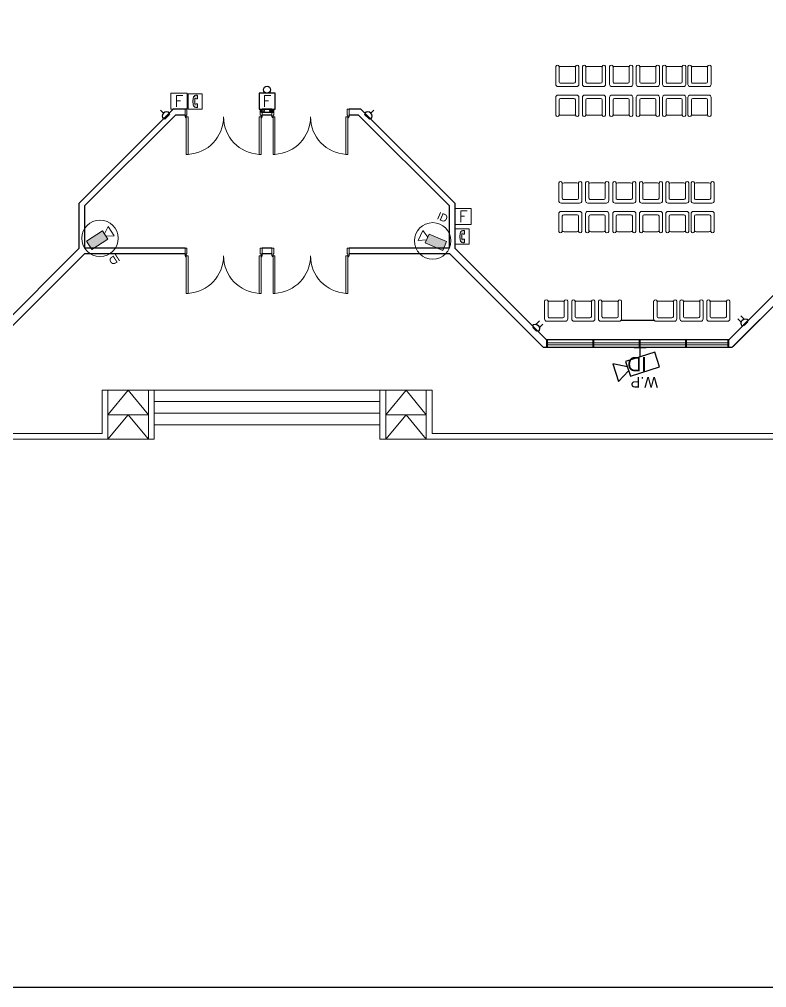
# Model space of a CAD drawing. Extents: x -15 to 148, y 313 to 399.
# Drawn here: x 25.38 to 44.74, y 312.72 to 337.8 of the extents above; entities that cross this region are included whole.
import ezdxf
from ezdxf.enums import TextEntityAlignment as Align

# ---------------------------------------------------------------- set-up
doc = ezdxf.new("R2010")
doc.units = 0
doc.header["$LTSCALE"] = 0.15
doc.layers.get('0').update_dxf_attribs({"color": 252})
for name, color, linetype in [('0 BDH', 252, 'Continuous'), ('0 CCTV', 252, 'Continuous'), ('0 fire alarm', 252, 'Continuous'), ('0 sockets', 252, 'Continuous'), ('bound', 252, 'Continuous'), ('C1', 252, 'Continuous'), ('CCTV', 4, 'Continuous'), ('E-SOCK', 2, 'Continuous')]:
    doc.layers.add(name, color=color, linetype=linetype)
for name, color, linetype, lineweight in [('anal', 252, 'Continuous', 20), ('DOOR', 252, 'Continuous', 20), ('E-LT-CKT-NM', 7, 'Continuous', 30), ('FUR', 252, 'Continuous', 9), ('T-CCTV', 7, 'Continuous', 0), ('T-FIRE-B', 4, 'Continuous', 0), ('T-TEXT', 2, 'Continuous', 0), ('wall', 252, 'Continuous', 30)]:
    doc.layers.add(name, color=color, linetype=linetype, lineweight=lineweight)
doc.styles.add('Arial_3', font='arial.ttf', dxfattribs={"height": 2.345885})
doc.styles.add('SDC-TEXT-ARB', font='sdc-arb.shx')
doc.styles.add('TEXT-NFP', font='simplex.shx')

# ---------------------------------------------------------------- blocks, each defined once
blk = doc.blocks.new('s')
at = {"layer": '0 BDH', "linetype": 'ByBlock'}
h = blk.add_hatch(dxfattribs=at)
h.set_pattern_fill('ANGLE', color=2)
h.set_pattern_definition([(0, (-147.759, -393.318), (0, 6.985), [5.08, -1.905]), (90, (-147.759, -393.318), (-6.985, 4e-16), [5.08, -1.905])])
h.paths.add_polyline_path([(0.073, 0.002, 1), (0.054, 0.002, 1)])
at = {"layer": '0 BDH', "color": 6, "linetype": 'ByBlock'}
blk.add_lwpolyline([(-0.089, 0.015), (0.089, 0.015), (0.089, -0.015), (-0.089, -0.015)], close=True, dxfattribs=at)
for centre in [(-0.064, 0.002), (0.064, 0.002)]:
    blk.add_circle(centre, 0.00918, dxfattribs=at)
blk = doc.blocks.new('*U177')
at = {"layer": 'E-SOCK'}
for p, q in [((-0.077, -0.021), (-0.077, 0.142)), ((0.077, -0.021), (0.077, 0.142)), ((-0.223, -0.149), (0.223, -0.149))]:
    blk.add_line(p, q, dxfattribs=at)
blk.add_arc((0, -0.149), 0.149, 0, 180, dxfattribs=at)
at = {"layer": '0 BDH', "color": 6, "linetype": 'ByBlock'}
blk.add_blockref('s', (-0.005, -0.163), dxfattribs=at)
blk = doc.blocks.new('D200')
at = {"layer": 'DOOR'}
for points in [[(0.03, 0.2), (0.03, 1.17), (0.08, 1.17), (0.08, 0.2)], [(1.97, 0.2), (1.97, 1.17), (1.92, 1.17), (1.92, 0.2)], [(0.03, 0.2), (0, 0.2), (0, 0), (0.05, 0), (0.05, 0.15), (0.03, 0.15)], [(1.97, 0.2), (2, 0.2), (2, 0), (1.95, 0), (1.95, 0.15), (1.97, 0.15)]]:
    blk.add_lwpolyline(points, close=True, dxfattribs=at)
for centre in [(0.02, 0.21), (1.98, 0.21)]:
    blk.add_circle(centre, 0.01, dxfattribs=at)
for centre, start, end in [((0.027, 0.2), 0, 87.0492), ((1.97, 0.2), 92.9508, 180)]:
    blk.add_arc(centre, 0.971, start, end, dxfattribs=at)
blk = doc.blocks.new('ARCH')
at = {"layer": 'anal'}
for p, q in [((39.041, 329.5), (39.041, 329.3)), ((39.066, 329.5), (39.066, 329.3)), ((39.066, 329.425), (40.237, 329.425)), ((39.066, 329.425), (40.237, 329.425)), ((39.066, 329.375), (40.237, 329.375)), ((39.066, 329.375), (40.237, 329.375)), ((40.241, 329.5), (40.241, 329.3)), ((40.266, 329.5), (40.266, 329.3)), ((40.266, 329.425), (41.437, 329.425)), ((40.266, 329.425), (41.437, 329.425)), ((40.266, 329.375), (41.437, 329.375)), ((40.266, 329.375), (41.437, 329.375)), ((41.441, 329.5), (41.441, 329.3)), ((41.466, 329.5), (41.466, 329.3)), ((41.466, 329.425), (42.637, 329.425)), ((41.466, 329.425), (42.637, 329.425)), ((41.466, 329.375), (42.637, 329.375)), ((41.466, 329.375), (42.637, 329.375)), ((42.641, 329.5), (42.641, 329.3)), ((42.666, 329.5), (42.666, 329.3)), ((42.666, 329.425), (43.734, 329.425)), ((42.666, 329.375), (43.734, 329.375)), ((43.734, 329.5), (43.734, 329.3)), ((43.759, 329.5), (43.759, 329.3)), ((36.075, 328.2), (27.525, 328.2)), ((27.525, 327.075), (27.525, 328.2)), ((27.675, 327.562), (28.2, 328.2)), ((27.675, 326.925), (27.675, 328.2)), ((28.2, 328.2), (28.725, 327.562)), ((28.725, 328.2), (28.725, 326.925)), ((28.875, 328.2), (28.875, 326.925)), ((34.725, 328.2), (34.725, 326.925)), ((34.875, 327.562), (35.4, 328.2)), ((34.875, 328.2), (34.875, 326.925)), ((35.4, 328.2), (35.925, 327.562)), ((35.925, 326.925), (35.925, 328.2)), ((36.075, 327.075), (36.075, 328.2)), ((34.725, 327.9), (28.875, 327.9)), ((27.675, 327.562), (28.725, 327.562)), ((28.2, 327.562), (27.675, 326.925)), ((28.2, 327.562), (28.725, 326.925)), ((34.725, 327.6), (28.875, 327.6)), ((34.875, 326.925), (35.4, 327.562)), ((34.875, 327.562), (35.925, 327.562)), ((35.4, 327.562), (35.925, 326.925)), ((27.525, 327.075), (5.475, 327.075)), ((34.725, 327.3), (28.875, 327.3)), ((58.125, 327.075), (36.075, 327.075)), ((28.875, 326.925), (5.325, 326.925)), ((28.725, 326.925), (27.675, 326.925)), ((28.875, 326.925), (28.725, 326.925)), ((58.275, 326.925), (34.725, 326.925)), ((34.875, 326.925), (34.725, 326.925)), ((35.925, 326.925), (34.875, 326.925))]:
    blk.add_line(p, q, dxfattribs=at)
at = {"layer": 'bound', "color": 2}
blk.add_lwpolyline([(91.902, 377.348), (94.426, 377.348), (94.426, 312.722), (-14.994, 312.722), (-14.994, 377.09), (94.639, 377.09)], dxfattribs=at)
at = {"layer": 'C1'}
blk.add_line((41.833, 330), (40.967, 330), dxfattribs=at)
at = {"layer": 'FUR'}
for p, q in [((39.278, 336.584), (39.278, 336.119)), ((39.368, 336.582), (39.368, 336.187)), ((39.743, 336.584), (39.413, 336.584)), ((39.788, 336.187), (39.788, 336.582)), ((39.878, 336.119), (39.878, 336.584)), ((39.97, 336.584), (39.97, 336.119)), ((40.06, 336.582), (40.06, 336.187)), ((40.435, 336.584), (40.105, 336.584)), ((40.48, 336.187), (40.48, 336.582)), ((40.57, 336.119), (40.57, 336.584)), ((40.674, 336.584), (40.674, 336.119)), ((40.764, 336.582), (40.764, 336.187)), ((41.139, 336.584), (40.809, 336.584)), ((41.184, 336.187), (41.184, 336.582)), ((41.274, 336.119), (41.274, 336.584)), ((41.365, 336.584), (41.365, 336.119)), ((41.455, 336.582), (41.455, 336.187)), ((41.83, 336.584), (41.5, 336.584)), ((41.875, 336.187), (41.875, 336.582)), ((41.965, 336.119), (41.965, 336.584)), ((42.047, 336.584), (42.047, 336.119)), ((42.137, 336.582), (42.137, 336.187)), ((42.512, 336.584), (42.182, 336.584)), ((42.557, 336.187), (42.557, 336.582)), ((42.647, 336.119), (42.647, 336.584)), ((42.703, 336.584), (42.703, 336.119)), ((42.793, 336.582), (42.793, 336.187)), ((43.168, 336.584), (42.838, 336.584)), ((43.213, 336.187), (43.213, 336.582)), ((43.303, 336.119), (43.303, 336.584)), ((39.405, 336.149), (39.75, 336.149)), ((40.097, 336.149), (40.442, 336.149)), ((40.801, 336.149), (41.146, 336.149)), ((41.493, 336.149), (41.838, 336.149)), ((42.174, 336.149), (42.519, 336.149)), ((42.83, 336.149), (43.175, 336.149)), ((39.338, 336.059), (39.818, 336.059)), ((39.338, 335.843), (39.818, 335.843)), ((40.03, 336.059), (40.51, 336.059)), ((40.03, 335.843), (40.51, 335.843)), ((40.734, 336.059), (41.214, 336.059)), ((40.734, 335.843), (41.214, 335.843)), ((41.425, 336.059), (41.905, 336.059)), ((41.425, 335.843), (41.905, 335.843)), ((42.107, 336.059), (42.587, 336.059)), ((42.107, 335.843), (42.587, 335.843)), ((42.763, 336.059), (43.243, 336.059)), ((42.763, 335.843), (43.243, 335.843)), ((39.278, 335.318), (39.278, 335.783)), ((39.368, 335.32), (39.368, 335.715)), ((39.405, 335.753), (39.75, 335.753)), ((39.788, 335.715), (39.788, 335.32)), ((39.878, 335.783), (39.878, 335.318)), ((39.97, 335.318), (39.97, 335.783)), ((40.06, 335.32), (40.06, 335.715)), ((40.097, 335.753), (40.442, 335.753)), ((40.48, 335.715), (40.48, 335.32)), ((40.57, 335.783), (40.57, 335.318)), ((40.674, 335.318), (40.674, 335.783)), ((40.764, 335.32), (40.764, 335.715)), ((40.801, 335.753), (41.146, 335.753)), ((41.184, 335.715), (41.184, 335.32)), ((41.274, 335.783), (41.274, 335.318)), ((41.365, 335.318), (41.365, 335.783)), ((41.455, 335.32), (41.455, 335.715)), ((41.493, 335.753), (41.838, 335.753)), ((41.875, 335.715), (41.875, 335.32)), ((41.965, 335.783), (41.965, 335.318)), ((42.047, 335.318), (42.047, 335.783)), ((42.137, 335.32), (42.137, 335.715)), ((42.174, 335.753), (42.519, 335.753)), ((42.557, 335.715), (42.557, 335.32)), ((42.647, 335.783), (42.647, 335.318)), ((42.703, 335.318), (42.703, 335.783)), ((42.793, 335.32), (42.793, 335.715)), ((42.83, 335.753), (43.175, 335.753)), ((43.213, 335.715), (43.213, 335.32)), ((43.303, 335.783), (43.303, 335.318)), ((39.743, 335.318), (39.413, 335.318)), ((40.435, 335.318), (40.105, 335.318)), ((41.139, 335.318), (40.809, 335.318)), ((41.83, 335.318), (41.5, 335.318)), ((42.512, 335.318), (42.182, 335.318)), ((43.168, 335.318), (42.838, 335.318)), ((39.358, 333.569), (39.358, 333.104)), ((39.448, 333.567), (39.448, 333.172)), ((39.823, 333.569), (39.493, 333.569)), ((39.868, 333.172), (39.868, 333.567)), ((39.958, 333.104), (39.958, 333.569)), ((40.05, 333.569), (40.05, 333.104)), ((40.14, 333.567), (40.14, 333.172)), ((40.515, 333.569), (40.185, 333.569)), ((40.56, 333.172), (40.56, 333.567)), ((40.65, 333.104), (40.65, 333.569)), ((40.754, 333.569), (40.754, 333.104)), ((40.844, 333.567), (40.844, 333.172)), ((41.219, 333.569), (40.889, 333.569)), ((41.264, 333.172), (41.264, 333.567)), ((41.354, 333.104), (41.354, 333.569)), ((41.446, 333.569), (41.446, 333.104)), ((41.536, 333.567), (41.536, 333.172)), ((41.911, 333.569), (41.581, 333.569)), ((41.956, 333.172), (41.956, 333.567)), ((42.046, 333.104), (42.046, 333.569)), ((42.128, 333.569), (42.128, 333.104)), ((42.218, 333.567), (42.218, 333.172)), ((42.593, 333.569), (42.263, 333.569)), ((42.638, 333.172), (42.638, 333.567)), ((42.728, 333.104), (42.728, 333.569)), ((42.783, 333.569), (42.783, 333.104)), ((42.873, 333.567), (42.873, 333.172)), ((43.248, 333.569), (42.918, 333.569)), ((43.293, 333.172), (43.293, 333.567)), ((43.383, 333.104), (43.383, 333.569)), ((39.486, 333.134), (39.831, 333.134)), ((40.178, 333.134), (40.523, 333.134)), ((40.882, 333.134), (41.227, 333.134)), ((41.573, 333.134), (41.918, 333.134)), ((42.255, 333.134), (42.6, 333.134)), ((42.911, 333.134), (43.256, 333.134)), ((39.418, 333.044), (39.898, 333.044)), ((39.418, 332.828), (39.898, 332.828)), ((40.11, 333.044), (40.59, 333.044)), ((40.11, 332.828), (40.59, 332.828)), ((40.814, 333.044), (41.294, 333.044)), ((40.814, 332.828), (41.294, 332.828)), ((41.506, 333.044), (41.986, 333.044)), ((41.506, 332.828), (41.986, 332.828)), ((42.188, 333.044), (42.668, 333.044)), ((42.188, 332.828), (42.668, 332.828)), ((42.843, 333.044), (43.323, 333.044)), ((42.843, 332.828), (43.323, 332.828)), ((39.358, 332.303), (39.358, 332.768)), ((39.448, 332.305), (39.448, 332.701)), ((39.486, 332.738), (39.831, 332.738)), ((39.868, 332.701), (39.868, 332.305)), ((39.958, 332.768), (39.958, 332.303)), ((40.05, 332.303), (40.05, 332.768)), ((40.14, 332.305), (40.14, 332.701)), ((40.178, 332.738), (40.523, 332.738)), ((40.56, 332.701), (40.56, 332.305)), ((40.65, 332.768), (40.65, 332.303)), ((40.754, 332.303), (40.754, 332.768)), ((40.844, 332.305), (40.844, 332.701)), ((40.882, 332.738), (41.227, 332.738)), ((41.264, 332.701), (41.264, 332.305)), ((41.354, 332.768), (41.354, 332.303)), ((41.446, 332.303), (41.446, 332.768)), ((41.536, 332.305), (41.536, 332.701)), ((41.573, 332.738), (41.918, 332.738)), ((41.956, 332.701), (41.956, 332.305)), ((42.046, 332.768), (42.046, 332.303)), ((42.128, 332.303), (42.128, 332.768)), ((42.218, 332.305), (42.218, 332.701)), ((42.255, 332.738), (42.6, 332.738)), ((42.638, 332.701), (42.638, 332.305)), ((42.728, 332.768), (42.728, 332.303)), ((42.783, 332.303), (42.783, 332.768)), ((42.873, 332.305), (42.873, 332.701)), ((42.911, 332.738), (43.256, 332.738)), ((43.293, 332.701), (43.293, 332.305)), ((43.383, 332.768), (43.383, 332.303)), ((39.823, 332.303), (39.493, 332.303)), ((40.515, 332.303), (40.185, 332.303)), ((41.219, 332.303), (40.889, 332.303)), ((41.911, 332.303), (41.581, 332.303)), ((42.593, 332.303), (42.263, 332.303)), ((43.248, 332.303), (42.918, 332.303)), ((38.989, 330.042), (38.989, 330.507)), ((39.079, 330.11), (39.079, 330.505)), ((39.124, 330.507), (39.454, 330.507)), ((39.499, 330.505), (39.499, 330.11)), ((39.589, 330.507), (39.589, 330.042)), ((39.693, 330.042), (39.693, 330.507)), ((39.783, 330.11), (39.783, 330.505)), ((39.828, 330.507), (40.158, 330.507)), ((40.203, 330.505), (40.203, 330.11)), ((40.293, 330.507), (40.293, 330.042)), ((40.385, 330.042), (40.385, 330.507)), ((40.475, 330.11), (40.475, 330.505)), ((40.52, 330.507), (40.85, 330.507)), ((40.895, 330.505), (40.895, 330.11)), ((40.985, 330.507), (40.985, 330.042)), ((41.815, 330.042), (41.815, 330.507)), ((41.905, 330.11), (41.905, 330.505)), ((41.95, 330.507), (42.28, 330.507)), ((42.325, 330.505), (42.325, 330.11)), ((42.415, 330.507), (42.415, 330.042)), ((42.497, 330.042), (42.497, 330.507)), ((42.587, 330.11), (42.587, 330.505)), ((42.632, 330.507), (42.962, 330.507)), ((43.007, 330.505), (43.007, 330.11)), ((43.097, 330.507), (43.097, 330.042)), ((43.189, 330.042), (43.189, 330.507)), ((43.279, 330.11), (43.279, 330.505)), ((43.324, 330.507), (43.654, 330.507)), ((43.699, 330.505), (43.699, 330.11)), ((43.789, 330.507), (43.789, 330.042)), ((39.461, 330.072), (39.116, 330.072)), ((40.165, 330.072), (39.82, 330.072)), ((40.857, 330.072), (40.512, 330.072)), ((42.288, 330.072), (41.943, 330.072)), ((42.97, 330.072), (42.625, 330.072)), ((43.661, 330.072), (43.316, 330.072)), ((39.529, 329.982), (39.049, 329.982)), ((40.233, 329.982), (39.753, 329.982)), ((40.925, 329.982), (40.445, 329.982)), ((42.355, 329.982), (41.875, 329.982)), ((43.037, 329.982), (42.557, 329.982)), ((43.729, 329.982), (43.249, 329.982))]:
    blk.add_line(p, q, dxfattribs=at)
for centre, major_axis, start_param, end_param in [((39.322, 336.567), (-0.0339, 0.0339), 4.256093, 6.69338), ((39.413, 336.524), (-0.0424, 0.0424), -0.785398, 0.062664), ((39.743, 336.524), (0.0424, 0.0424), 6.220521, 7.068583), ((39.833, 336.567), (0.0339, 0.0339), 5.87299, 8.310278), ((40.014, 336.567), (-0.0339, 0.0339), 4.256093, 6.69338), ((40.105, 336.524), (-0.0424, 0.0424), -0.785398, 0.062664), ((40.435, 336.524), (0.0424, 0.0424), 6.220521, 7.068583), ((40.525, 336.567), (0.0339, 0.0339), 5.87299, 8.310278), ((40.718, 336.567), (-0.0339, 0.0339), 4.256093, 6.69338), ((40.809, 336.524), (-0.0424, 0.0424), -0.785398, 0.062664), ((41.139, 336.524), (0.0424, 0.0424), 6.220521, 7.068583), ((41.229, 336.567), (0.0339, 0.0339), 5.87299, 8.310278), ((41.41, 336.567), (-0.0339, 0.0339), 4.256093, 6.69338), ((41.5, 336.524), (-0.0424, 0.0424), -0.785398, 0.062664), ((41.83, 336.524), (0.0424, 0.0424), 6.220521, 7.068583), ((41.921, 336.567), (0.0339, 0.0339), 5.87299, 8.310278), ((42.092, 336.567), (-0.0339, 0.0339), 4.256093, 6.69338), ((42.182, 336.524), (-0.0424, 0.0424), -0.785398, 0.062664), ((42.512, 336.524), (0.0424, 0.0424), 6.220521, 7.068583), ((42.602, 336.567), (0.0339, 0.0339), 5.87299, 8.310278), ((42.747, 336.567), (-0.0339, 0.0339), 4.256093, 6.69338), ((42.838, 336.524), (-0.0424, 0.0424), -0.785398, 0.062664), ((43.168, 336.524), (0.0424, 0.0424), 6.220521, 7.068583), ((43.258, 336.567), (0.0339, 0.0339), 5.87299, 8.310278), ((39.338, 336.119), (-0.0424, 0.0424), 0.785398, 2.356194), ((39.405, 336.187), (0.0265, 0.0265), 2.356194, 3.926991), ((39.75, 336.187), (0.0265, 0.0265), 3.926991, 5.497787), ((39.818, 336.119), (0.0424, 0.0424), 3.926991, 5.497787), ((40.03, 336.119), (-0.0424, 0.0424), 0.785398, 2.356194), ((40.097, 336.187), (0.0265, 0.0265), 2.356194, 3.926991), ((40.442, 336.187), (0.0265, 0.0265), 3.926991, 5.497787), ((40.51, 336.119), (0.0424, 0.0424), 3.926991, 5.497787), ((40.734, 336.119), (-0.0424, 0.0424), 0.785398, 2.356194), ((40.801, 336.187), (0.0265, 0.0265), 2.356194, 3.926991), ((41.146, 336.187), (0.0265, 0.0265), 3.926991, 5.497787), ((41.214, 336.119), (0.0424, 0.0424), 3.926991, 5.497787), ((41.425, 336.119), (-0.0424, 0.0424), 0.785398, 2.356194), ((41.493, 336.187), (0.0265, 0.0265), 2.356194, 3.926991), ((41.838, 336.187), (0.0265, 0.0265), 3.926991, 5.497787), ((41.905, 336.119), (0.0424, 0.0424), 3.926991, 5.497787), ((42.107, 336.119), (-0.0424, 0.0424), 0.785398, 2.356194), ((42.174, 336.187), (0.0265, 0.0265), 2.356194, 3.926991), ((42.519, 336.187), (0.0265, 0.0265), 3.926991, 5.497787), ((42.587, 336.119), (0.0424, 0.0424), 3.926991, 5.497787), ((42.763, 336.119), (-0.0424, 0.0424), 0.785398, 2.356194), ((42.83, 336.187), (0.0265, 0.0265), 2.356194, 3.926991), ((43.175, 336.187), (0.0265, 0.0265), 3.926991, 5.497787), ((43.243, 336.119), (0.0424, 0.0424), 3.926991, 5.497787), ((39.403, 333.552), (-0.0339, 0.0339), 4.256093, 6.69338), ((39.914, 333.552), (0.0339, 0.0339), 5.87299, 8.310278), ((40.095, 333.552), (-0.0339, 0.0339), 4.256093, 6.69338), ((40.606, 333.552), (0.0339, 0.0339), 5.87299, 8.310278), ((40.799, 333.552), (-0.0339, 0.0339), 4.256093, 6.69338), ((41.309, 333.552), (0.0339, 0.0339), 5.87299, 8.310278), ((41.491, 333.552), (-0.0339, 0.0339), 4.256093, 6.69338), ((42.001, 333.552), (0.0339, 0.0339), 5.87299, 8.310278), ((42.172, 333.552), (-0.0339, 0.0339), 4.256093, 6.69338), ((42.683, 333.552), (0.0339, 0.0339), 5.87299, 8.310278), ((42.828, 333.552), (-0.0339, 0.0339), 4.256093, 6.69338), ((43.339, 333.552), (0.0339, 0.0339), 5.87299, 8.310278), ((39.493, 333.509), (-0.0424, 0.0424), -0.785398, 0.062664), ((39.823, 333.509), (0.0424, 0.0424), 6.220521, 7.068583), ((40.185, 333.509), (-0.0424, 0.0424), -0.785398, 0.062664), ((40.515, 333.509), (0.0424, 0.0424), 6.220521, 7.068583), ((40.889, 333.509), (-0.0424, 0.0424), -0.785398, 0.062664), ((41.219, 333.509), (0.0424, 0.0424), 6.220521, 7.068583), ((41.581, 333.509), (-0.0424, 0.0424), -0.785398, 0.062664), ((41.911, 333.509), (0.0424, 0.0424), 6.220521, 7.068583), ((42.263, 333.509), (-0.0424, 0.0424), -0.785398, 0.062664), ((42.593, 333.509), (0.0424, 0.0424), 6.220521, 7.068583), ((42.918, 333.509), (-0.0424, 0.0424), -0.785398, 0.062664), ((43.248, 333.509), (0.0424, 0.0424), 6.220521, 7.068583), ((39.418, 333.104), (-0.0424, 0.0424), 0.785398, 2.356194), ((39.486, 333.172), (0.0265, 0.0265), 2.356194, 3.926991), ((39.831, 333.172), (0.0265, 0.0265), 3.926991, 5.497787), ((39.898, 333.104), (0.0424, 0.0424), 3.926991, 5.497787), ((40.11, 333.104), (-0.0424, 0.0424), 0.785398, 2.356194), ((40.178, 333.172), (0.0265, 0.0265), 2.356194, 3.926991), ((40.523, 333.172), (0.0265, 0.0265), 3.926991, 5.497787), ((40.59, 333.104), (0.0424, 0.0424), 3.926991, 5.497787), ((40.814, 333.104), (-0.0424, 0.0424), 0.785398, 2.356194), ((40.882, 333.172), (0.0265, 0.0265), 2.356194, 3.926991), ((41.227, 333.172), (0.0265, 0.0265), 3.926991, 5.497787), ((41.294, 333.104), (0.0424, 0.0424), 3.926991, 5.497787), ((41.506, 333.104), (-0.0424, 0.0424), 0.785398, 2.356194), ((41.573, 333.172), (0.0265, 0.0265), 2.356194, 3.926991), ((41.918, 333.172), (0.0265, 0.0265), 3.926991, 5.497787), ((41.986, 333.104), (0.0424, 0.0424), 3.926991, 5.497787), ((42.188, 333.104), (-0.0424, 0.0424), 0.785398, 2.356194), ((42.255, 333.172), (0.0265, 0.0265), 2.356194, 3.926991), ((42.6, 333.172), (0.0265, 0.0265), 3.926991, 5.497787), ((42.668, 333.104), (0.0424, 0.0424), 3.926991, 5.497787), ((42.843, 333.104), (-0.0424, 0.0424), 0.785398, 2.356194), ((42.911, 333.172), (0.0265, 0.0265), 2.356194, 3.926991), ((43.256, 333.172), (0.0265, 0.0265), 3.926991, 5.497787), ((43.323, 333.104), (0.0424, 0.0424), 3.926991, 5.497787)]:
    blk.add_ellipse(centre, major_axis=major_axis, ratio=1, start_param=start_param, end_param=end_param, dxfattribs=at)
at = {"layer": 'FUR', "extrusion": (0, 0, -1)}
for centre, major_axis, start_param, end_param in [((39.338, 335.783), (0.0424, 0.0424), 3.926991, 5.497787), ((39.818, 335.783), (-0.0424, 0.0424), 0.785398, 2.356194), ((40.03, 335.783), (0.0424, 0.0424), 3.926991, 5.497787), ((40.51, 335.783), (-0.0424, 0.0424), 0.785398, 2.356194), ((40.734, 335.783), (0.0424, 0.0424), 3.926991, 5.497787), ((41.214, 335.783), (-0.0424, 0.0424), 0.785398, 2.356194), ((41.425, 335.783), (0.0424, 0.0424), 3.926991, 5.497787), ((41.905, 335.783), (-0.0424, 0.0424), 0.785398, 2.356194), ((42.107, 335.783), (0.0424, 0.0424), 3.926991, 5.497787), ((42.587, 335.783), (-0.0424, 0.0424), 0.785398, 2.356194), ((42.763, 335.783), (0.0424, 0.0424), 3.926991, 5.497787), ((43.243, 335.783), (-0.0424, 0.0424), 0.785398, 2.356194), ((39.405, 335.715), (0.0265, 0.0265), 3.926991, 5.497787), ((39.75, 335.715), (0.0265, 0.0265), -0.785398, 0.785398), ((40.097, 335.715), (0.0265, 0.0265), 3.926991, 5.497787), ((40.442, 335.715), (0.0265, 0.0265), -0.785398, 0.785398), ((40.801, 335.715), (0.0265, 0.0265), 3.926991, 5.497787), ((41.146, 335.715), (0.0265, 0.0265), -0.785398, 0.785398), ((41.493, 335.715), (0.0265, 0.0265), 3.926991, 5.497787), ((41.838, 335.715), (0.0265, 0.0265), -0.785398, 0.785398), ((42.174, 335.715), (0.0265, 0.0265), 3.926991, 5.497787), ((42.519, 335.715), (0.0265, 0.0265), -0.785398, 0.785398), ((42.83, 335.715), (0.0265, 0.0265), 3.926991, 5.497787), ((43.175, 335.715), (0.0265, 0.0265), -0.785398, 0.785398), ((39.413, 335.378), (0.0424, 0.0424), 2.356194, 3.204257), ((39.743, 335.378), (-0.0424, 0.0424), 3.078929, 3.926991), ((40.105, 335.378), (0.0424, 0.0424), 2.356194, 3.204257), ((40.435, 335.378), (-0.0424, 0.0424), 3.078929, 3.926991), ((40.809, 335.378), (0.0424, 0.0424), 2.356194, 3.204257), ((41.139, 335.378), (-0.0424, 0.0424), 3.078929, 3.926991), ((41.5, 335.378), (0.0424, 0.0424), 2.356194, 3.204257), ((41.83, 335.378), (-0.0424, 0.0424), 3.078929, 3.926991), ((42.182, 335.378), (0.0424, 0.0424), 2.356194, 3.204257), ((42.512, 335.378), (-0.0424, 0.0424), 3.078929, 3.926991), ((42.838, 335.378), (0.0424, 0.0424), 2.356194, 3.204257), ((43.168, 335.378), (-0.0424, 0.0424), 3.078929, 3.926991), ((39.322, 335.335), (0.0339, 0.0339), 1.1145, 3.551788), ((39.833, 335.335), (-0.0339, 0.0339), 2.731397, 5.168685), ((40.014, 335.335), (0.0339, 0.0339), 1.1145, 3.551788), ((40.525, 335.335), (-0.0339, 0.0339), 2.731397, 5.168685), ((40.718, 335.335), (0.0339, 0.0339), 1.1145, 3.551788), ((41.229, 335.335), (-0.0339, 0.0339), 2.731397, 5.168685), ((41.41, 335.335), (0.0339, 0.0339), 1.1145, 3.551788), ((41.921, 335.335), (-0.0339, 0.0339), 2.731397, 5.168685), ((42.092, 335.335), (0.0339, 0.0339), 1.1145, 3.551788), ((42.602, 335.335), (-0.0339, 0.0339), 2.731397, 5.168685), ((42.747, 335.335), (0.0339, 0.0339), 1.1145, 3.551788), ((43.258, 335.335), (-0.0339, 0.0339), 2.731397, 5.168685), ((39.418, 332.768), (0.0424, 0.0424), 3.926991, 5.497787), ((39.898, 332.768), (-0.0424, 0.0424), 0.785398, 2.356194), ((40.11, 332.768), (0.0424, 0.0424), 3.926991, 5.497787), ((40.59, 332.768), (-0.0424, 0.0424), 0.785398, 2.356194), ((40.814, 332.768), (0.0424, 0.0424), 3.926991, 5.497787), ((41.294, 332.768), (-0.0424, 0.0424), 0.785398, 2.356194), ((41.506, 332.768), (0.0424, 0.0424), 3.926991, 5.497787), ((41.986, 332.768), (-0.0424, 0.0424), 0.785398, 2.356194), ((42.188, 332.768), (0.0424, 0.0424), 3.926991, 5.497787), ((42.668, 332.768), (-0.0424, 0.0424), 0.785398, 2.356194), ((42.843, 332.768), (0.0424, 0.0424), 3.926991, 5.497787), ((43.323, 332.768), (-0.0424, 0.0424), 0.785398, 2.356194), ((39.486, 332.701), (0.0265, 0.0265), 3.926991, 5.497787), ((39.831, 332.701), (0.0265, 0.0265), -0.785398, 0.785398), ((40.178, 332.701), (0.0265, 0.0265), 3.926991, 5.497787), ((40.523, 332.701), (0.0265, 0.0265), -0.785398, 0.785398), ((40.882, 332.701), (0.0265, 0.0265), 3.926991, 5.497787), ((41.227, 332.701), (0.0265, 0.0265), -0.785398, 0.785398), ((41.573, 332.701), (0.0265, 0.0265), 3.926991, 5.497787), ((41.918, 332.701), (0.0265, 0.0265), -0.785398, 0.785398), ((42.255, 332.701), (0.0265, 0.0265), 3.926991, 5.497787), ((42.6, 332.701), (0.0265, 0.0265), -0.785398, 0.785398), ((42.911, 332.701), (0.0265, 0.0265), 3.926991, 5.497787), ((43.256, 332.701), (0.0265, 0.0265), -0.785398, 0.785398), ((39.493, 332.363), (0.0424, 0.0424), 2.356194, 3.204257), ((39.823, 332.363), (-0.0424, 0.0424), 3.078929, 3.926991), ((40.185, 332.363), (0.0424, 0.0424), 2.356194, 3.204257), ((40.515, 332.363), (-0.0424, 0.0424), 3.078929, 3.926991), ((40.889, 332.363), (0.0424, 0.0424), 2.356194, 3.204257), ((41.219, 332.363), (-0.0424, 0.0424), 3.078929, 3.926991), ((41.581, 332.363), (0.0424, 0.0424), 2.356194, 3.204257), ((41.911, 332.363), (-0.0424, 0.0424), 3.078929, 3.926991), ((42.263, 332.363), (0.0424, 0.0424), 2.356194, 3.204257), ((42.593, 332.363), (-0.0424, 0.0424), 3.078929, 3.926991), ((42.918, 332.363), (0.0424, 0.0424), 2.356194, 3.204257), ((43.248, 332.363), (-0.0424, 0.0424), 3.078929, 3.926991), ((39.403, 332.321), (0.0339, 0.0339), 1.1145, 3.551788), ((39.914, 332.321), (-0.0339, 0.0339), 2.731397, 5.168685), ((40.095, 332.321), (0.0339, 0.0339), 1.1145, 3.551788), ((40.606, 332.321), (-0.0339, 0.0339), 2.731397, 5.168685), ((40.799, 332.321), (0.0339, 0.0339), 1.1145, 3.551788), ((41.309, 332.321), (-0.0339, 0.0339), 2.731397, 5.168685), ((41.491, 332.321), (0.0339, 0.0339), 1.1145, 3.551788), ((42.001, 332.321), (-0.0339, 0.0339), 2.731397, 5.168685), ((42.172, 332.321), (0.0339, 0.0339), 1.1145, 3.551788), ((42.683, 332.321), (-0.0339, 0.0339), 2.731397, 5.168685), ((42.828, 332.321), (0.0339, 0.0339), 1.1145, 3.551788), ((43.339, 332.321), (-0.0339, 0.0339), 2.731397, 5.168685), ((39.034, 330.49), (-0.0339, 0.0339), 5.87299, 8.310278), ((39.124, 330.447), (-0.0424, 0.0424), 6.220521, 7.068583), ((39.454, 330.447), (0.0424, 0.0424), -0.785398, 0.062664), ((39.544, 330.49), (0.0339, 0.0339), 4.256093, 6.69338), ((39.737, 330.49), (-0.0339, 0.0339), 5.87299, 8.310278), ((39.828, 330.447), (-0.0424, 0.0424), 6.220521, 7.068583), ((40.158, 330.447), (0.0424, 0.0424), -0.785398, 0.062664), ((40.248, 330.49), (0.0339, 0.0339), 4.256093, 6.69338), ((40.429, 330.49), (-0.0339, 0.0339), 5.87299, 8.310278), ((40.52, 330.447), (-0.0424, 0.0424), 6.220521, 7.068583), ((40.85, 330.447), (0.0424, 0.0424), -0.785398, 0.062664), ((40.94, 330.49), (0.0339, 0.0339), 4.256093, 6.69338), ((41.86, 330.49), (-0.0339, 0.0339), 5.87299, 8.310278), ((41.95, 330.447), (-0.0424, 0.0424), 6.220521, 7.068583), ((42.28, 330.447), (0.0424, 0.0424), -0.785398, 0.062664), ((42.371, 330.49), (0.0339, 0.0339), 4.256093, 6.69338), ((42.542, 330.49), (-0.0339, 0.0339), 5.87299, 8.310278), ((42.632, 330.447), (-0.0424, 0.0424), 6.220521, 7.068583), ((42.962, 330.447), (0.0424, 0.0424), -0.785398, 0.062664), ((43.052, 330.49), (0.0339, 0.0339), 4.256093, 6.69338), ((43.234, 330.49), (-0.0339, 0.0339), 5.87299, 8.310278), ((43.324, 330.447), (-0.0424, 0.0424), 6.220521, 7.068583), ((43.654, 330.447), (0.0424, 0.0424), -0.785398, 0.062664), ((43.744, 330.49), (0.0339, 0.0339), 4.256093, 6.69338), ((39.116, 330.11), (0.0265, 0.0265), 2.356194, 3.926991), ((39.461, 330.11), (0.0265, 0.0265), 0.785398, 2.356194), ((39.82, 330.11), (0.0265, 0.0265), 2.356194, 3.926991), ((40.165, 330.11), (0.0265, 0.0265), 0.785398, 2.356194), ((40.512, 330.11), (0.0265, 0.0265), 2.356194, 3.926991), ((40.857, 330.11), (0.0265, 0.0265), 0.785398, 2.356194), ((41.943, 330.11), (0.0265, 0.0265), 2.356194, 3.926991), ((42.288, 330.11), (0.0265, 0.0265), 0.785398, 2.356194), ((42.625, 330.11), (0.0265, 0.0265), 2.356194, 3.926991), ((42.97, 330.11), (0.0265, 0.0265), 0.785398, 2.356194), ((43.316, 330.11), (0.0265, 0.0265), 2.356194, 3.926991), ((43.661, 330.11), (0.0265, 0.0265), 0.785398, 2.356194), ((39.049, 330.042), (-0.0424, 0.0424), 3.926991, 5.497787), ((39.529, 330.042), (0.0424, 0.0424), 0.785398, 2.356194), ((39.753, 330.042), (-0.0424, 0.0424), 3.926991, 5.497787), ((40.233, 330.042), (0.0424, 0.0424), 0.785398, 2.356194), ((40.445, 330.042), (-0.0424, 0.0424), 3.926991, 5.497787), ((40.925, 330.042), (0.0424, 0.0424), 0.785398, 2.356194), ((41.875, 330.042), (-0.0424, 0.0424), 3.926991, 5.497787), ((42.355, 330.042), (0.0424, 0.0424), 0.785398, 2.356194), ((42.557, 330.042), (-0.0424, 0.0424), 3.926991, 5.497787), ((43.037, 330.042), (0.0424, 0.0424), 0.785398, 2.356194), ((43.249, 330.042), (-0.0424, 0.0424), 3.926991, 5.497787), ((43.729, 330.042), (0.0424, 0.0424), 0.785398, 2.356194)]:
    blk.add_ellipse(centre, major_axis=major_axis, ratio=1, start_param=start_param, end_param=end_param, dxfattribs=at)
at = {"layer": 'wall'}
for p, q in [((29.369, 335.475), (26.925, 333.031)), ((29.725, 335.475), (29.369, 335.475)), ((31.925, 335.475), (31.675, 335.475)), ((34.231, 335.475), (33.925, 335.475)), ((36.675, 333.031), (34.231, 335.475)), ((29.431, 335.325), (27.075, 332.969)), ((29.675, 335.325), (29.431, 335.325)), ((31.925, 335.325), (31.675, 335.325)), ((34.169, 335.325), (33.925, 335.325)), ((36.525, 332.969), (34.169, 335.325)), ((26.925, 333.031), (26.925, 331.866)), ((27.075, 332.969), (27.075, 331.875)), ((36.525, 331.875), (36.525, 332.969)), ((36.675, 331.866), (36.675, 333.031)), ((26.925, 331.866), (24.559, 329.5)), ((29.675, 331.875), (27.075, 331.875)), ((31.925, 331.875), (31.675, 331.875)), ((36.525, 331.875), (33.925, 331.875)), ((39.041, 329.5), (36.675, 331.866)), ((46.125, 331.866), (43.759, 329.5)), ((27.071, 331.729), (24.641, 329.3)), ((29.675, 331.725), (27.075, 331.725)), ((31.925, 331.725), (31.675, 331.725)), ((36.534, 331.725), (33.925, 331.725)), ((38.959, 329.3), (36.534, 331.725)), ((46, 331.741), (43.759, 329.5)), ((46.2, 331.659), (43.871, 329.329)), ((46, 331.459), (43.841, 329.3)), ((43.759, 329.5), (39.041, 329.5)), ((43.759, 329.5), (39.041, 329.5)), ((43.841, 329.3), (38.959, 329.3))]:
    blk.add_line(p, q, dxfattribs=at)
at = {"layer": 'DOOR', "xscale": -1, "rotation": 180}
for p in [(29.675, 335.475), (29.675, 331.875)]:
    blk.add_blockref('D200', p, dxfattribs=at)
at = {"layer": 'DOOR', "rotation": 180}
for p in [(33.925, 335.475), (33.925, 331.875)]:
    blk.add_blockref('D200', p, dxfattribs=at)
blk = doc.blocks.new('*U165')
at = {"linetype": 'ByBlock'}
h = blk.add_hatch(dxfattribs=at)
h.set_pattern_fill('ANGLE', color=2)
h.set_pattern_definition([(0, (-301.6926, 2.516), (0, 6.985), [5.08, -1.905]), (90, (-301.6926, 2.516), (-6.985, 4e-16), [5.08, -1.905])])
h.paths.add_polyline_path([(87, -25, 1), (127, -25, 1)])
at = {"color": 6, "linetype": 'ByBlock'}
blk.add_lwpolyline([(-154, 0), (164, 0), (164, -52), (-154, -52)], close=True, dxfattribs=at)
for centre in [(-107, -25), (107, -25)]:
    blk.add_circle(centre, 20.1, dxfattribs=at)
at = {"layer": 'E-SOCK'}
for p, q in [((-300, 0), (300, 0)), ((0, 200), (0, 395))]:
    blk.add_line(p, q, dxfattribs=at)
blk.add_arc((0, 0), 200, 0, 180, dxfattribs=at)
blk = doc.blocks.new('f4')
at = {"layer": 'CCTV'}
for p, q in [((94306, 51895), (94306, 51688)), ((94444, 51688), (94167, 51688))]:
    blk.add_line(p, q, dxfattribs=at)
at = {"layer": 'CCTV', "flags": 128}
blk.add_lwpolyline([(94528, 52333), (93870, 52123), (93977, 51790), (94634, 52000)], close=True, dxfattribs=at)
blk.add_lwpolyline([(94595, 52123), (94921, 52055), (94794, 52454), (94567, 52210)], dxfattribs=at)
at = {"layer": 'CCTV', "color": 7, "lineweight": 15, "insert": (93904, 52590), "char_height": 234.6, "width": 738.13, "attachment_point": 1, "line_spacing_factor": 0.941778, "style": 'Arial_3'}
blk.add_mtext('W.P', dxfattribs=at)
at = {"layer": 'E-LT-CKT-NM', "style": 'SDC-TEXT-ARB'}
blk.add_attdef('ID', (94159, 51899), '', height=326, dxfattribs=at)
blk = doc.blocks.new('AS')
at = {"layer": 'E-LT-CKT-NM', "xscale": 0.001146844099872414, "yscale": 0.001146844099872414, "zscale": 0.001146844099872414}
blk.add_blockref('f4', (-108.154, -59.278), dxfattribs=at).add_auto_attribs({'ID': 'ID'})
blk = doc.blocks.new('LEGEND_dwg_CCTV DOME-1155345-TELECOMMUNICATION LEGEND_ GENERAL NOTES _SYMBOLS _ ABBREVIATIONS')
at = {"layer": 'T-CCTV'}
blk.add_hatch(color=256, dxfattribs=at).paths.add_polyline_path([(255, -95), (-120, -95), (-120, 95), (255, 95)], flags=0)
at = {"layer": 'T-CCTV', "flags": 128}
for points in [[(-120, 28), (-262, 108), (-262, -108), (-120, -28)], [(255, -95), (255, 95), (-120, 95), (-120, -95), (255, -95)]]:
    blk.add_lwpolyline(points, dxfattribs=at)
at = {"layer": 'T-CCTV'}
blk.add_circle((0, 0), 358, dxfattribs=at)
blk = doc.blocks.new('ID CAMERA')
at = {"layer": 'CCTV', "color": 6, "xscale": 1.150579243575653, "yscale": 1.150579243575653, "zscale": 1.150579243575653}
blk.add_blockref('LEGEND_dwg_CCTV DOME-1155345-TELECOMMUNICATION LEGEND_ GENERAL NOTES _SYMBOLS _ ABBREVIATIONS', (-412, 0), dxfattribs=at)
at = {"layer": 'E-LT-CKT-NM', "color": 1, "style": 'SDC-TEXT-ARB'}
blk.add_attdef('ID', (-539, 492), '', height=326, dxfattribs=at)
blk = doc.blocks.new('*U113')
blk.add_lwpolyline([(-140, -280), (140, -280), (140, 0), (-140, 0)], close=True)
at = {"layer": 'T-TEXT', "style": 'TEXT-NFP'}
blk.add_attdef('F', text='', height=200, dxfattribs=at).set_placement((0, -140, 0), align=Align.MIDDLE)
blk = doc.blocks.new('*U114')
blk.add_lwpolyline([(-140, -280), (140, -280), (140, 0), (-140, 0)], close=True)
at = {"layer": 'T-TEXT', "style": 'TEXT-NFP'}
blk.add_attdef('F', text='', height=200, dxfattribs=at).set_placement((0, -140, 0), align=Align.MIDDLE)
blk = doc.blocks.new('*U136')
h = blk.add_hatch(color=256)
h.dxf.hatch_style = 1
edge = h.paths.add_edge_path()
edge.add_arc((33, 257), 14.1, 13.6021, 92.3161)
edge.add_line((32, 271), (11, 271))
edge.add_arc((13, 231), 40.2, 92.7442, 154.2215)
edge.add_arc((-28, 250), 4.89, 309.2722, 334.2215, ccw=False)
edge.add_arc((-64, 281), 52.1, 306.6096, 318.7251, ccw=False)
edge.add_arc((-30, 235), 4.89, 115.3605, 167.8134)
edge.add_arc((352, 152), 396, 167.8076, 180.2975)
edge.add_arc((348, 148), 392, 179.7012, 192.2669)
edge.add_arc((-30, 66), 4.89, 193.2566, 244.6491)
edge.add_arc((-67, 18), 54.9, 39.8251, 51.6228, ccw=False)
edge.add_arc((-28, 50), 4.89, 25.7785, 50.7278, ccw=False)
edge.add_arc((13, 69), 40.2, 205.7785, 267.2558)
edge.add_line((11, 29), (32, 29))
edge.add_arc((33, 43), 14.1, 267.6839, 346.3979)
edge.add_arc((-161, 67), 209, 352.6045, 365.9008)
edge.add_arc((13, 87), 34.4, 1.9401, 17.7739)
edge.add_arc((41, 96), 4.89, 18.4909, 87.0716)
edge.add_arc((30, 28), 74.3, 81.4234, 109.9904)
edge.add_arc((2, 102), 4.89, 250.3513, 295.2423, ccw=False)
edge.add_arc((1, 106), 8.65, 174.514, 266.9586, ccw=False)
edge.add_arc((-1022, 147), 1015, 357.7161, 360.1614)
edge.add_arc((-1022, 153), 1015, 359.8386, 362.2839)
edge.add_arc((3, 194), 10.1, 100.6325, 185.9952, ccw=False)
edge.add_arc((2, 200), 4.89, 64.7577, 109.6487, ccw=False)
edge.add_arc((33, 273), 75, 247.791, 276.6818)
edge.add_arc((41, 204), 4.89, 279.9761, 341.5091)
edge.add_arc((13, 213), 34.4, 342.2261, 358.0599)
edge.add_arc((-161, 233), 209, 354.0992, 367.3955)
for p, q in [((137, 300), (-137, 300)), ((-137, 300), (-137, 0)), ((137, 0), (137, 300)), ((-137, 0), (137, 0))]:
    blk.add_line(p, q)
blk.add_lwpolyline([(46, 260, 0.357628), (32, 271), (11, 271, 0.27487), (-23, 248, -0.109294), (-24, 247, -0.052913), (-33, 239, 0.232951), (-35, 236, 0.054551), (-44, 150, 0.054883), (-35, 65, 0.228078), (-33, 61, -0.051523), (-24, 53, -0.109294), (-23, 52, 0.27487), (11, 29), (32, 29, 0.357628), (46, 40, 0.058081), (47, 88, 0.069198), (45, 98, 0.308503), (41, 101, 0.125296), (4, 97, -0.198418), (1, 97, -0.426767), (-7, 107, 0.01067), (-7, 150, 0.01067), (-7, 193, -0.390702), (1, 204, -0.198418), (4, 204, 0.126732), (42, 199, 0.275132), (45, 202, 0.069198), (47, 212, 0.058081)], format="xyb", close=True)
blk = doc.blocks.new('*U137')
h = blk.add_hatch(color=256)
h.dxf.hatch_style = 1
edge = h.paths.add_edge_path()
edge.add_arc((33, 257), 14.1, 13.6021, 92.3161)
edge.add_line((32, 271), (11, 271))
edge.add_arc((13, 231), 40.2, 92.7442, 154.2215)
edge.add_arc((-28, 250), 4.89, 309.2722, 334.2215, ccw=False)
edge.add_arc((-64, 281), 52.1, 306.6096, 318.7251, ccw=False)
edge.add_arc((-30, 235), 4.89, 115.3605, 167.8134)
edge.add_arc((352, 152), 396, 167.8076, 180.2975)
edge.add_arc((348, 148), 392, 179.7012, 192.2669)
edge.add_arc((-30, 66), 4.89, 193.2566, 244.6491)
edge.add_arc((-67, 18), 54.9, 39.8251, 51.6228, ccw=False)
edge.add_arc((-28, 50), 4.89, 25.7785, 50.7278, ccw=False)
edge.add_arc((13, 69), 40.2, 205.7785, 267.2558)
edge.add_line((11, 29), (32, 29))
edge.add_arc((33, 43), 14.1, 267.6839, 346.3979)
edge.add_arc((-161, 67), 209, 352.6045, 365.9008)
edge.add_arc((13, 87), 34.4, 1.9401, 17.7739)
edge.add_arc((41, 96), 4.89, 18.4909, 87.0716)
edge.add_arc((30, 28), 74.3, 81.4234, 109.9904)
edge.add_arc((2, 102), 4.89, 250.3513, 295.2423, ccw=False)
edge.add_arc((1, 106), 8.65, 174.514, 266.9586, ccw=False)
edge.add_arc((-1022, 147), 1015, 357.7161, 360.1614)
edge.add_arc((-1022, 153), 1015, 359.8386, 362.2839)
edge.add_arc((3, 194), 10.1, 100.6325, 185.9952, ccw=False)
edge.add_arc((2, 200), 4.89, 64.7577, 109.6487, ccw=False)
edge.add_arc((33, 273), 75, 247.791, 276.6818)
edge.add_arc((41, 204), 4.89, 279.9761, 341.5091)
edge.add_arc((13, 213), 34.4, 342.2261, 358.0599)
edge.add_arc((-161, 233), 209, 354.0992, 367.3955)
for p, q in [((137, 300), (-137, 300)), ((-137, 300), (-137, 0)), ((137, 0), (137, 300)), ((-137, 0), (137, 0))]:
    blk.add_line(p, q)
blk.add_lwpolyline([(46, 260, 0.357628), (32, 271), (11, 271, 0.27487), (-23, 248, -0.109294), (-24, 247, -0.052913), (-33, 239, 0.232951), (-35, 236, 0.054551), (-44, 150, 0.054883), (-35, 65, 0.228078), (-33, 61, -0.051523), (-24, 53, -0.109294), (-23, 52, 0.27487), (11, 29), (32, 29, 0.357628), (46, 40, 0.058081), (47, 88, 0.069198), (45, 98, 0.308503), (41, 101, 0.125296), (4, 97, -0.198418), (1, 97, -0.426767), (-7, 107, 0.01067), (-7, 150, 0.01067), (-7, 193, -0.390702), (1, 204, -0.198418), (4, 204, 0.126732), (42, 199, 0.275132), (45, 202, 0.069198), (47, 212, 0.058081)], format="xyb", close=True)
blk = doc.blocks.new('*U213')
at = {"linetype": 'ByBlock'}
h = blk.add_hatch(dxfattribs=at)
h.set_pattern_fill('ANGLE', color=2)
h.set_pattern_definition([(0, (0, 0), (0, 6.985), [5.08, -1.905]), (90, (0, 0), (-6.985, 4e-16), [5.08, -1.905])])
h.paths.add_polyline_path([(49, -27, 1), (94, -27, 1)])
at = {"color": 2}
blk.add_lwpolyline([(-140, 0), (140, 0), (140, 280), (-140, 280)], close=True, dxfattribs=at)
at = {"color": 6, "linetype": 'ByBlock'}
blk.add_lwpolyline([(-98, 0), (113, 0), (113, -55), (-98, -55)], close=True, dxfattribs=at)
at = {"color": 2}
blk.add_circle((0, 340), 60, dxfattribs=at)
at = {"color": 6, "linetype": 'ByBlock'}
for centre in [(-71, -27), (71, -27)]:
    blk.add_circle(centre, 22.5, dxfattribs=at)
at = {"layer": 'T-TEXT', "color": 2, "style": 'TEXT-NFP'}
blk.add_attdef('F', text='', height=200, dxfattribs=at).set_placement((0, 140, 0), align=Align.MIDDLE)

msp = doc.modelspace()

# ---------------------------------------------------------------- block references
at = {"layer": '0 CCTV', "color": 2}
ref = msp.add_blockref('ID CAMERA', (27.075, 331.875), dxfattribs=dict(at, xscale=0.001147, yscale=0.001147, zscale=0.001147, rotation=212.7741270800296))
ref.add_attrib('ID', 'ID', (27.901, 331.735), dxfattribs={"layer": 'E-LT-CKT-NM', "color": 1, "height": 0.2, "rotation": 212.7741, "style": 'SDC-TEXT-ARB'})
ref = msp.add_blockref('ID CAMERA', (36.525, 331.875), dxfattribs=dict(at, xscale=0.001147, yscale=0.001147, zscale=0.001147, rotation=336.3870257208662))
ref.add_attrib('ID', 'ID', (36.184, 332.64), dxfattribs={"layer": 'E-LT-CKT-NM', "color": 1, "height": 0.2, "rotation": 336.387, "style": 'SDC-TEXT-ARB'})
at = {"layer": '0 CCTV', "color": 3, "rotation": 180}
msp.add_blockref('AS', (41.466, 329.3), dxfattribs=at)
at = {"layer": '0 fire alarm', "color": 3, "xscale": 0.001488, "yscale": 0.001488, "zscale": 0.001488}
msp.add_blockref('*U213', (31.8, 335.475), dxfattribs=at).add_auto_attribs({'F': 'F'})
at = {"layer": '0 sockets', "color": 3}
msp.add_blockref('ARCH', (0, 0), dxfattribs=at)
for name, p, xscale, yscale, zscale, rotation in [('*U165', (29.192, 335.298), 0.0005570000000000004, 0.0005570000000000004, 0.0005570000000000004, 44.9999999999993), ('*U165', (34.408, 335.298), 0.0005570000000000002, 0.0005570000000000002, 0.0005570000000000002, 315.0000000000025), ('*U177', (38.825, 329.874), -0.75, 0.75, 0.75, 314.9999999834765), ('*U177', (44.112, 330.01), -0.7500000000000006, 0.7500000000000006, 0.7500000000000006, 44.99999999438602)]:
    msp.add_blockref(name, p, dxfattribs=dict(at, xscale=xscale, yscale=yscale, zscale=zscale, rotation=rotation))
at = {"layer": 'T-FIRE-B', "xscale": 0.001487761816891826, "yscale": 0.001487761816891826, "zscale": 0.001487761816891826}
for name, p in [('*U113', (29.519, 335.892)), ('*U114', (36.88, 332.904))]:
    msp.add_blockref(name, p, dxfattribs=at).add_auto_attribs({'F': 'F'})
at = {"layer": 'T-FIRE-B', "xscale": 0.001326103487042799, "yscale": 0.001326103487042799, "zscale": 0.001326103487042799}
for name, p in [('*U137', (29.938, 335.478)), ('*U136', (36.854, 331.976))]:
    msp.add_blockref(name, p, dxfattribs=at)

doc.saveas('drawing.dxf')
